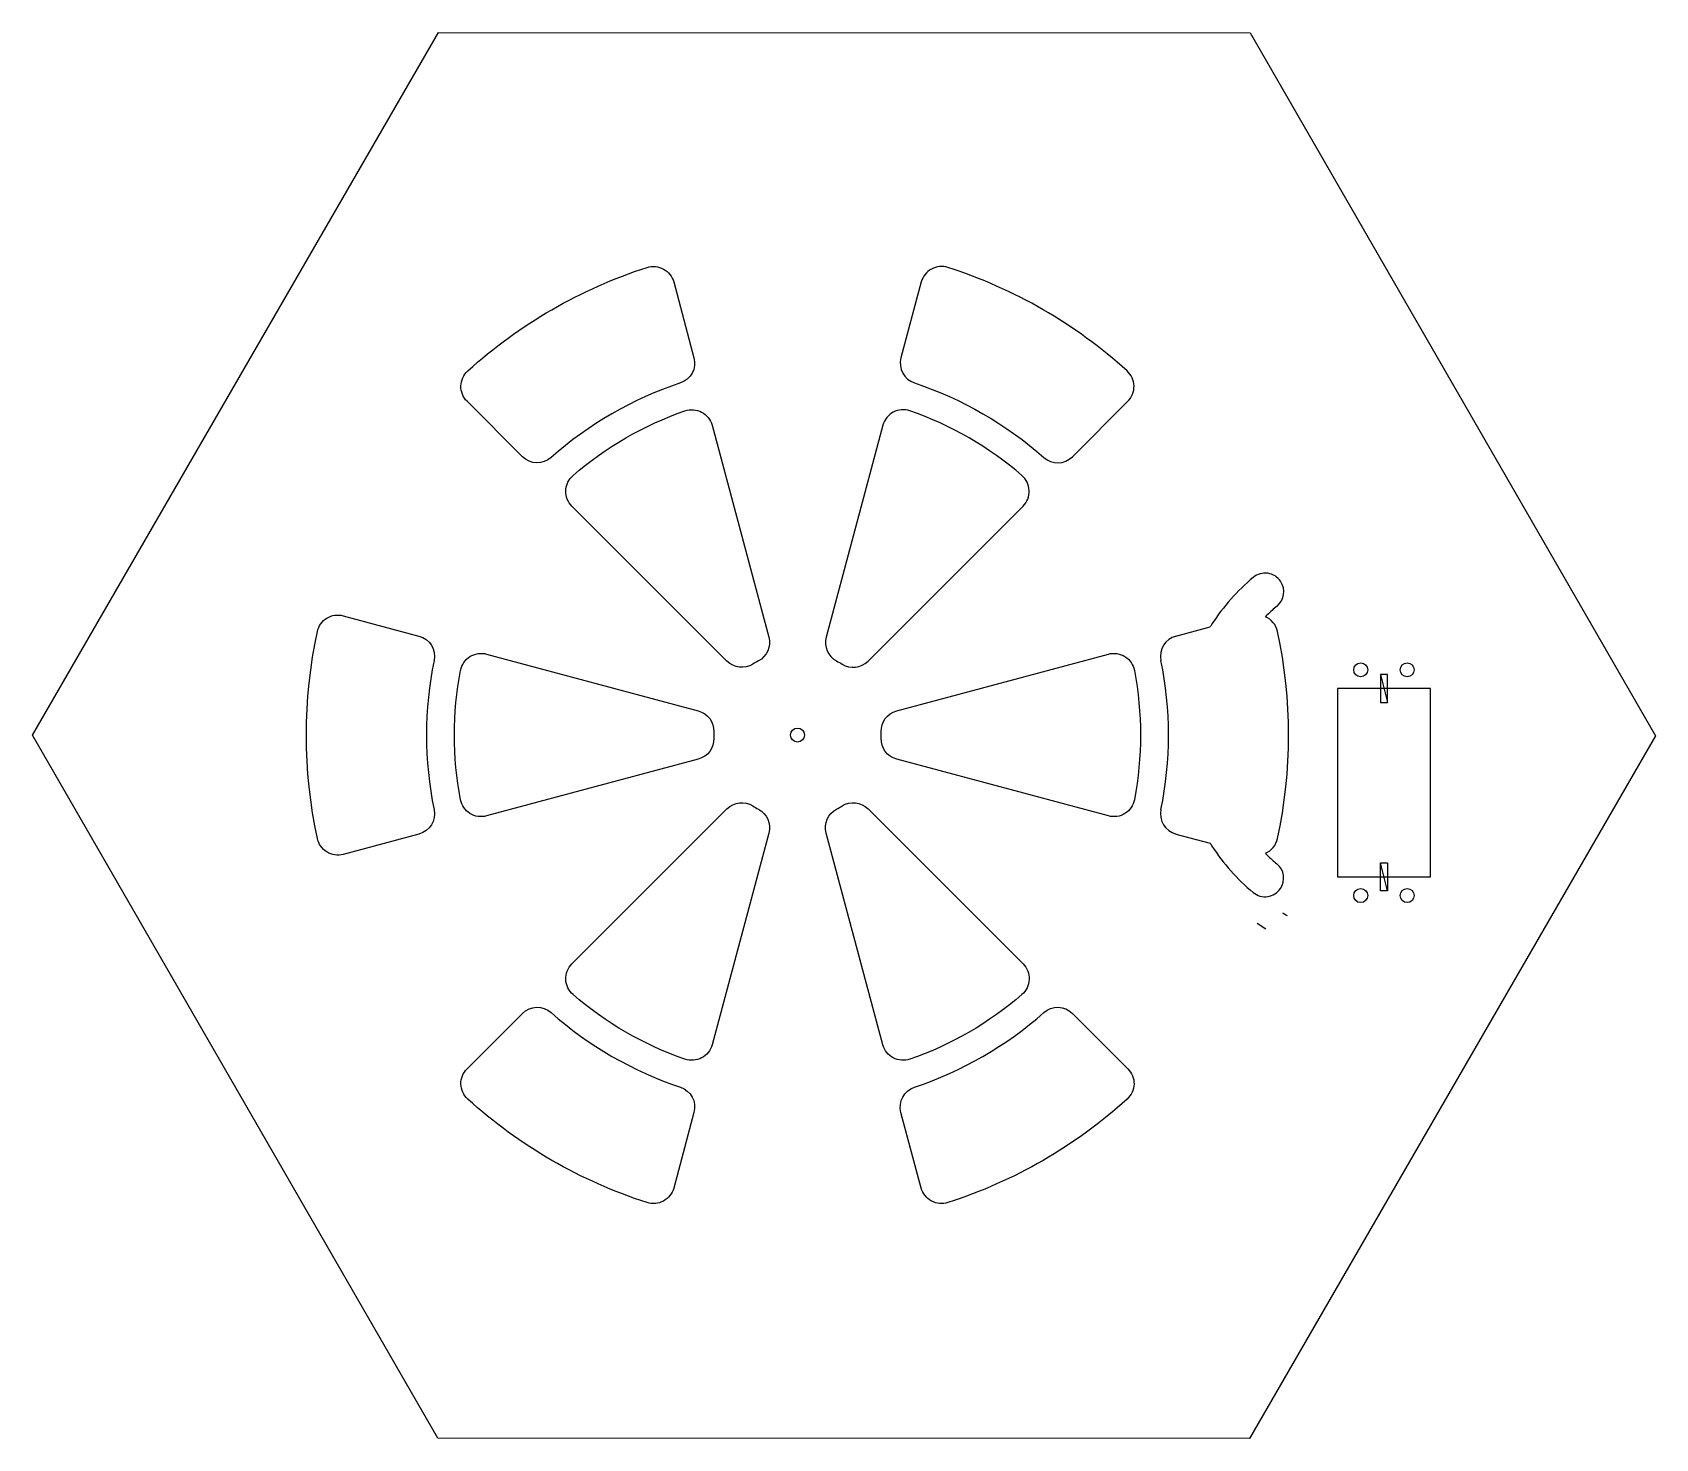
# Model space of a CAD drawing. Header units: millimetres. Extents: x -164 to 184, y -151 to 151.
import ezdxf

# ---------------------------------------------------------------- set-up
doc = ezdxf.new("R2010")
doc.units = ezdxf.units.MM
doc.layers.get('0').update_dxf_attribs({"linetype": 'CONTINUOUS'})

msp = doc.modelspace()

# ---------------------------------------------------------------- linework, layer by layer
for p, q in [((103.84, 33.03), (103.84, 33.03)), ((81.35, 21.28), (88.69, 23.25)), ((126.8, 13), (125.3, 13)), ((125.3, 13), (126.8, 7)), ((125.3, 13), (125.3, 7)), ((126.8, 7), (126.8, 13)), ((125.3, 7), (126.8, 7)), ((81.35, -21.28), (88.69, -23.25)), ((126.8, -33.5), (125.3, -27.5)), ((125.3, -27.5), (126.8, -27.5)), ((125.3, -33.5), (125.3, -27.5)), ((126.8, -27.5), (126.8, -33.5)), ((103.8, -33), (103.8, -33)), ((126.8, -33.5), (125.3, -33.5)), ((98.79, -40.44), (100.64, -41.68))]:
    msp.add_line(p, q)
for points in [[(184.42, -0.17), (97.15, -151.18), (-77.27, -151.12), (-164.42, -0.03), (-77.15, 150.98), (97.27, 150.92)], [(136.05, 10), (116.05, 10), (116.05, -30.5), (136.05, -30.5)]]:
    msp.add_lwpolyline(points, close=True)
for points in [[(-70.85, 78.24, -0.10655), (-32.33, 100.48, -0.428787), (-26.6, 97.36), (-22.25, 81.09, -0.396923), (-25.17, 75.66, 0.10155), (-52.94, 59.63, -0.396923), (-59.1, 59.81), (-71.01, 71.72, -0.428787)], [(26.6, 97.36), (22.25, 81.09, 0.396923), (25.17, 75.66, -0.10155), (52.94, 59.63, 0.396923), (59.1, 59.81), (71.01, 71.72, 0.428787), (70.85, 78.24, 0.10655), (32.33, 100.48, 0.428787)], [(-24.18, 69.66, -0.435546), (-18.36, 66.57), (-6.16, 21.06, -0.350001), (-8.41, 15.92, 0.018855), (-9.58, 15.24, -0.350001), (-15.16, 15.87), (-48.48, 49.18, -0.435546), (-48.24, 55.77, -0.095044)], [(18.36, 66.57), (6.16, 21.06, 0.350001), (8.41, 15.92, -0.018855), (9.58, 15.24, 0.350001), (15.16, 15.87), (48.48, 49.18, 0.435546), (48.24, 55.77, 0.095044), (24.18, 69.66, 0.435546)], [(-103.18, -22.24, -0.10655), (-103.18, 22.24, -0.428787), (-97.62, 25.64), (-81.35, 21.28, -0.396923), (-78.11, 16.03, 0.10155), (-78.11, -16.03, -0.396923), (-81.35, -21.28), (-97.62, -25.64, -0.428787)], [(-72.41, 13.89, -0.435546), (-66.83, 17.39), (-21.32, 5.19, -0.350001), (-17.99, 0.68, 0.018855), (-17.99, -0.68, -0.350001), (-21.32, -5.19), (-66.83, -17.39, -0.435546), (-72.41, -13.89, -0.095044)], [(72.41, -13.89, -0.435546), (66.83, -17.39), (21.32, -5.19, -0.350001), (17.99, -0.68, 0.018855), (17.99, 0.68, -0.350001), (21.32, 5.19), (66.83, 17.39, -0.435546), (72.41, 13.89, -0.095044)], [(-48.24, -55.77, -0.435546), (-48.48, -49.18), (-15.16, -15.87, -0.350001), (-9.58, -15.24, 0.018855), (-8.41, -15.92, -0.350001), (-6.16, -21.06), (-18.36, -66.57, -0.435546), (-24.18, -69.66, -0.095044)], [(24.18, -69.66, -0.435546), (18.36, -66.57), (6.16, -21.06, -0.350001), (8.41, -15.92, 0.018855), (9.58, -15.24, -0.350001), (15.16, -15.87), (48.48, -49.18, -0.435546), (48.24, -55.77, -0.095044)], [(-32.33, -100.48, -0.10655), (-70.85, -78.24, -0.428787), (-71.01, -71.72), (-59.1, -59.81, -0.396923), (-52.94, -59.63, 0.10155), (-25.17, -75.66, -0.396923), (-22.25, -81.09), (-26.6, -97.36, -0.428787)], [(70.85, -78.24, -0.10655), (32.33, -100.48, -0.428787), (26.6, -97.36), (22.25, -81.09, -0.396923), (25.17, -75.66, 0.10155), (52.94, -59.63, -0.396923), (59.1, -59.81), (71.01, -71.72, -0.428787)]]:
    msp.add_lwpolyline(points, format="xyb", close=True)
for centre in [(121.05, 14), (131.05, 14), (0, 0), (121.05, -34.5), (131.05, -34.5)]:
    msp.add_circle(centre, 1.5)
for centre, radius, start, end in [((126.05, 0), 44, 129.6554, 147.1443), ((100.52, 30.8), 4, 33.9162, 129.6554), ((100.52, 30.8), 4, -50.3446, 33.9162), ((126.05, 0), 36, 134.2192, 135.0708), ((98.78, 21.29), 4.5, 12.1638, 66.68), ((126.05, 0), 36, 129.6554, 134.2192), ((82.52, 16.93), 4.5, 105, 191.5971), ((126.05, 0), 44, 147.1443, 148.1057), ((0, 0), 105.55, -12.1638, 12.1638), ((0, 0), 79.74, -11.5971, 11.5971), ((82.52, -16.93), 4.5, 168.4029, 255), ((126.05, 0), 44, 211.8943, 212.8557), ((126.05, 0), 44, 212.8557, 230.2746), ((98.78, -21.29), 4.5, 293.32, 347.8362), ((126.05, 0), 36, 224.9292, 225.7808), ((126.05, 0), 36, 225.7808, 230.2746), ((100.49, -30.76), 4, -33.9862, 50.2746), ((100.49, -30.76), 4, 230.2746, 326.0138), ((126.05, 0), 44, 240.3198, 241.7485)]:
    msp.add_arc(centre, radius, start, end)

doc.saveas('drawing.dxf')
